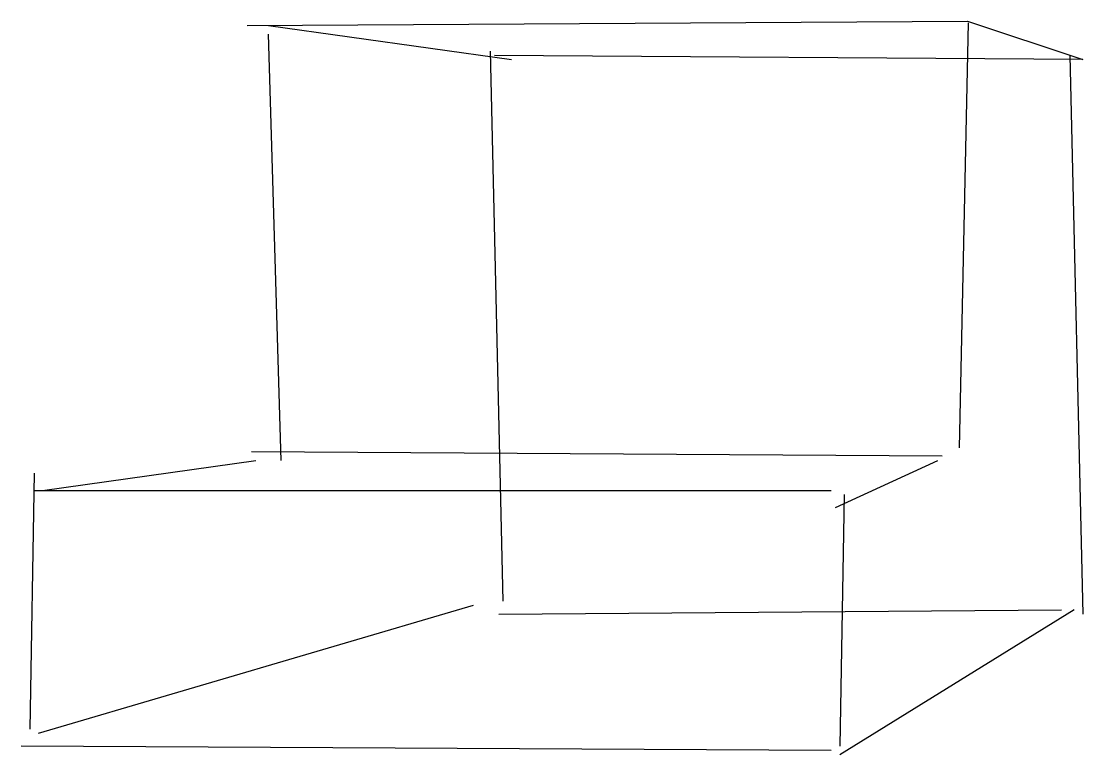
# Model space of a CAD drawing. Extents: x -189 to 60, y -11 to 161.
import ezdxf

# ---------------------------------------------------------------- set-up
doc = ezdxf.new("R2010")
doc.units = 0
doc.header["$MEASUREMENT"] = 0
doc.layers.add('Capa_por_defecto', color=7, linetype='Continuous')

msp = doc.modelspace()

# ---------------------------------------------------------------- linework, layer by layer
at = {"layer": 'Capa_por_defecto', "color": 0}
for p, q in [((-136, 160), (32.964706, 161.011765)), ((-131, 160), (-74, 152)), ((33.097834, 160.647125), (31, 61)), ((32.964706, 161.011765), (60, 152)), ((-128, 58), (-131, 158)), ((-79, 154), (-76, 25)), ((60, 152), (-78, 153)), ((57, 153), (60, 22)), ((27, 59), (-135, 60)), ((-184, 51), (-134, 58)), ((2, 47), (26, 58)), ((-186, 55), (-187, -5)), ((-186, 51), (1, 51)), ((4, 50), (3, -9)), ((-83, 24), (-185, -6)), ((-77, 22), (55, 23)), ((58, 23), (3, -11)), ((1, -10), (-189, -9))]:
    msp.add_line(p, q, dxfattribs=at)

doc.saveas('drawing.dxf')
